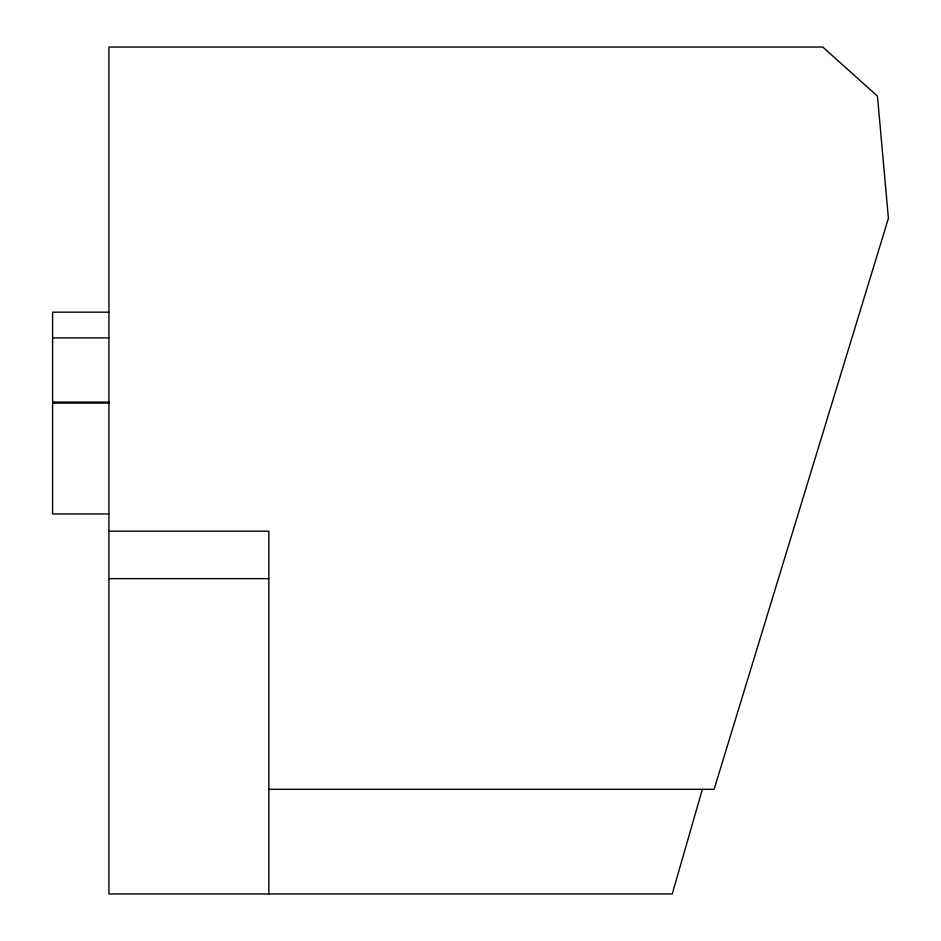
<?xml version="1.0" encoding="UTF-8"?>
<svg xmlns="http://www.w3.org/2000/svg" width="941" height="941" viewBox="0 0 941 941"><rect width="100%" height="100%" fill="white"/><g stroke="black" fill="none" stroke-linecap="round" stroke-linejoin="round"><path stroke-width="1.41" d="M702.339 789.323L672.262 893.95L108.921 893.95L108.921 47.05L822.775 47.05L877.447 96.123L888.41 218.347L714.113 789.323L268.855 789.323M108.921 312.165L52.59 312.165L52.59 513.951L108.921 513.951M52.59 337.913L108.921 337.913M52.59 402.066L108.921 402.066M52.59 403.101L108.921 403.101M108.921 531.206L268.855 531.206L268.855 893.95M108.921 578.633L268.855 578.633"/></g></svg>
